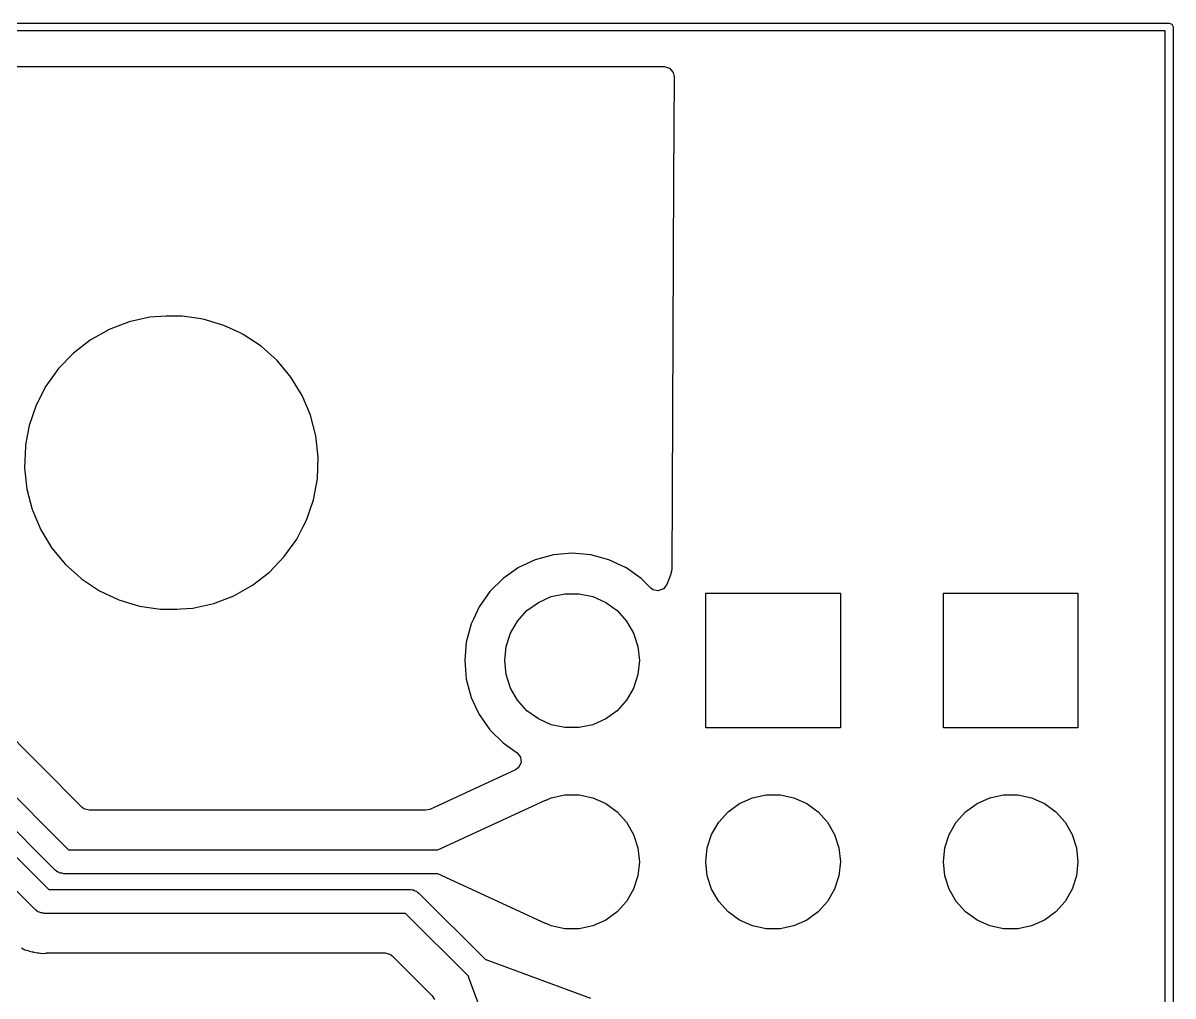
# Model space of a CAD drawing. Extents: x 90 to 175, y -109.5 to -35.9.
# Drawn here: x 160.53 to 175.05, y -48.23 to -35.95 of the extents above; entities that cross this region are included whole.
import ezdxf

# ---------------------------------------------------------------- set-up
doc = ezdxf.new("R2010")
doc.units = 0
doc.layers.add('BLACK', color=7, linetype='CONTINUOUS')

msp = doc.modelspace()

# ---------------------------------------------------------------- linework, layer by layer
at = {"layer": 'BLACK', "linetype": 'CONTINUOUS'}
for p, q in [((90, -35.95), (175, -35.95)), ((175, -35.95), (175.035355, -35.964645)), ((175.035355, -35.964645), (175.05, -36)), ((175.05, -36), (175.05, -100)), ((174.95, -36.05), (90.05, -36.05)), ((174.95, -99.95), (174.95, -36.05)), ((144.826214, -36.5005), (168.624281, -36.5005)), ((168.624281, -36.5005), (168.69132, -36.520185)), ((168.69132, -36.520185), (168.737075, -36.572989)), ((168.737075, -36.572989), (168.748279, -36.625066)), ((168.748279, -36.625066), (168.742348, -37.918178)), ((168.742348, -37.918178), (168.719715, -42.851843)), ((162.332364, -39.6495), (162.129844, -39.664323)), ((162.332369, -39.6495), (162.332364, -39.6495)), ((162.535439, -39.6495), (162.332369, -39.6495)), ((162.687791, -39.671921), (162.535439, -39.6495)), ((161.865446, -39.72322), (161.612439, -39.819987)), ((161.865453, -39.723217), (161.865446, -39.72322)), ((162.129831, -39.664325), (161.865453, -39.723217)), ((162.129844, -39.664323), (162.129831, -39.664325)), ((162.803428, -39.688939), (162.687791, -39.671921)), ((162.803442, -39.688942), (162.803428, -39.688939)), ((163.062814, -39.766976), (162.803442, -39.688942)), ((163.062819, -39.766978), (163.062814, -39.766976)), ((163.062824, -39.76698), (163.062819, -39.766978)), ((163.267623, -39.862986), (163.062824, -39.76698)), ((161.612439, -39.819987), (161.376226, -39.952557)), ((163.308092, -39.881957), (163.267623, -39.862986)), ((163.534002, -40.031418), (163.308092, -39.881957)), ((161.376226, -39.952557), (161.161822, -40.118112)), ((163.73574, -40.212175), (163.534002, -40.031418)), ((161.161822, -40.118112), (160.973822, -40.313109)), ((163.735746, -40.21218), (163.73574, -40.212175)), ((163.872868, -40.376951), (163.735746, -40.21218)), ((160.973816, -40.313116), (160.816202, -40.533419)), ((160.973822, -40.313109), (160.973816, -40.313116)), ((163.909018, -40.42039), (163.872868, -40.376951)), ((164.05013, -40.65161), (163.909018, -40.42039)), ((160.816199, -40.533424), (160.69235, -40.774309)), ((160.816202, -40.533419), (160.816199, -40.533424)), ((164.156072, -40.900912), (164.05013, -40.65161)), ((160.692343, -40.774327), (160.604884, -41.030685)), ((160.69235, -40.774309), (160.692343, -40.774327)), ((164.224586, -41.162982), (164.156072, -40.900912)), ((160.604881, -41.030699), (160.580449, -41.162975)), ((160.604884, -41.030685), (160.604881, -41.030699)), ((160.580449, -41.162975), (160.558906, -41.27961)), ((164.254212, -41.432235), (164.224586, -41.162982)), ((160.55568, -41.297075), (160.545787, -41.567763)), ((160.555681, -41.297068), (160.55568, -41.297075)), ((160.558906, -41.27961), (160.555681, -41.297068)), ((164.244319, -41.702933), (164.254212, -41.432235)), ((160.545787, -41.567763), (160.575413, -41.837013)), ((164.195118, -41.969305), (164.244319, -41.702933)), ((160.575413, -41.837013), (160.575415, -41.837024)), ((160.575415, -41.837024), (160.641501, -42.089806)), ((164.107656, -42.225675), (164.195118, -41.969305)), ((160.641501, -42.089806), (160.643928, -42.099088)), ((160.643928, -42.099088), (160.74987, -42.34839)), ((164.061948, -42.314577), (164.107649, -42.22569)), ((164.107649, -42.22569), (164.107651, -42.225684)), ((164.107651, -42.225684), (164.107656, -42.225675)), ((160.74987, -42.34839), (160.890979, -42.579605)), ((163.983799, -42.466579), (164.061948, -42.314577)), ((163.826186, -42.686881), (163.983799, -42.466579)), ((160.890979, -42.579605), (160.890986, -42.579615)), ((160.890986, -42.579615), (161.064253, -42.787819)), ((163.638177, -42.881888), (163.826186, -42.686881)), ((167.224586, -42.664938), (166.996344, -42.726094)), ((167.224596, -42.664936), (167.224586, -42.664938)), ((167.459999, -42.644341), (167.224596, -42.664936)), ((167.460001, -42.644341), (167.459999, -42.644341)), ((167.695403, -42.664936), (167.460001, -42.644341)), ((167.695413, -42.664938), (167.695403, -42.664936)), ((167.923655, -42.726094), (167.695413, -42.664938)), ((161.064253, -42.787819), (161.064259, -42.787824)), ((161.064259, -42.787824), (161.209178, -42.917671)), ((166.782169, -42.825965), (166.588597, -42.961505)), ((166.782171, -42.825964), (166.782169, -42.825965)), ((166.996335, -42.726098), (166.782171, -42.825964)), ((166.996344, -42.726094), (166.996335, -42.726098)), ((167.923659, -42.726096), (167.923655, -42.726094)), ((167.923663, -42.726097), (167.923659, -42.726096)), ((168.13649, -42.82534), (167.923663, -42.726097)), ((168.13783, -42.825965), (168.13649, -42.82534)), ((168.137834, -42.825967), (168.13783, -42.825965)), ((168.331395, -42.961501), (168.137834, -42.825967)), ((161.209178, -42.917671), (161.265998, -42.968582)), ((161.265998, -42.968582), (161.49191, -43.118044)), ((163.423777, -43.047441), (163.638177, -42.881888)), ((166.588597, -42.961505), (166.421505, -43.128597)), ((168.331402, -42.961506), (168.331395, -42.961501)), ((168.453326, -43.08343), (168.331402, -42.961506)), ((168.686124, -42.961506), (168.657189, -43.039083)), ((168.706204, -42.907669), (168.686124, -42.961506)), ((168.706205, -42.907667), (168.706204, -42.907669)), ((168.709303, -42.899362), (168.706205, -42.907667)), ((168.719715, -42.851843), (168.707634, -42.898739)), ((168.707634, -42.898739), (168.709303, -42.899362)), ((161.49191, -43.118044), (161.737176, -43.23302)), ((163.187558, -43.180014), (163.423777, -43.047441)), ((166.421505, -43.128597), (166.285965, -43.322169)), ((168.48158, -43.104581), (168.453326, -43.08343)), ((168.549852, -43.119433), (168.48158, -43.104581)), ((168.615317, -43.095016), (168.549852, -43.119433)), ((168.657189, -43.039083), (168.615317, -43.095016)), ((161.737176, -43.23302), (161.737183, -43.233022)), ((161.737183, -43.233022), (161.737185, -43.233023)), ((161.737185, -43.233023), (161.996557, -43.311057)), ((162.782758, -43.310593), (162.934546, -43.276782)), ((162.934546, -43.276782), (162.934548, -43.276781)), ((162.934548, -43.276781), (162.934553, -43.27678)), ((162.934553, -43.27678), (163.187558, -43.180014)), ((166.891239, -43.368327), (167.035, -43.263878)), ((167.035, -43.263878), (167.197336, -43.191602)), ((167.197336, -43.191602), (167.371151, -43.154656)), ((167.371151, -43.154656), (167.548849, -43.154656)), ((167.548849, -43.154656), (167.722664, -43.191602)), ((167.722664, -43.191602), (167.885, -43.263878)), ((167.885, -43.263878), (168.028761, -43.368327)), ((169.15, -44.85), (169.15, -43.15)), ((169.15, -43.15), (170.85, -43.15)), ((170.85, -43.15), (170.85, -44.85)), ((172.15, -44.85), (172.15, -43.15)), ((172.15, -43.15), (173.85, -43.15)), ((173.85, -43.15), (173.85, -44.85)), ((161.996557, -43.311057), (161.996564, -43.311058)), ((161.996564, -43.311058), (161.996569, -43.31106)), ((161.996569, -43.31106), (162.264561, -43.3505)), ((162.264561, -43.3505), (162.264566, -43.3505)), ((162.264566, -43.3505), (162.467636, -43.3505)), ((162.467636, -43.3505), (162.519133, -43.34673)), ((162.519133, -43.34673), (162.670156, -43.335677)), ((162.670156, -43.335677), (162.782758, -43.310593)), ((166.285964, -43.322171), (166.214466, -43.4755)), ((166.285965, -43.322169), (166.285964, -43.322171)), ((166.772336, -43.500383), (166.891239, -43.368327)), ((168.028761, -43.368327), (168.147664, -43.500383)), ((166.186094, -43.536344), (166.124938, -43.764586)), ((166.186098, -43.536335), (166.186094, -43.536344)), ((166.189918, -43.528144), (166.186098, -43.536335)), ((166.214466, -43.4755), (166.189918, -43.528144)), ((166.683486, -43.654274), (166.772336, -43.500383)), ((168.147664, -43.500383), (168.236514, -43.654274)), ((166.628575, -43.823275), (166.683486, -43.654274)), ((168.236514, -43.654274), (168.291425, -43.823275)), ((161.273127, -45.853181), (159.270434, -43.850488)), ((166.124936, -43.764596), (166.104341, -43.999999)), ((166.124938, -43.764586), (166.124936, -43.764596)), ((166.61, -44), (166.628575, -43.823275)), ((168.291425, -43.823275), (168.31, -44)), ((166.104341, -43.999999), (166.104341, -44)), ((166.104341, -44), (166.124936, -44.235403)), ((166.628575, -44.176725), (166.61, -44)), ((168.31, -44), (168.291425, -44.176725)), ((158.856066, -44.143934), (161.102132, -46.39)), ((166.124936, -44.235403), (166.124938, -44.235413)), ((166.124938, -44.235413), (166.186094, -44.463655)), ((166.683486, -44.345726), (166.628575, -44.176725)), ((168.291425, -44.176725), (168.236514, -44.345726)), ((160.933934, -46.646066), (158.687868, -44.4)), ((166.772336, -44.499617), (166.683486, -44.345726)), ((168.236514, -44.345726), (168.147664, -44.499617)), ((166.186094, -44.463655), (166.186096, -44.463659)), ((166.186096, -44.463659), (166.186097, -44.463663)), ((166.186097, -44.463663), (166.242087, -44.583733)), ((166.242087, -44.583733), (166.285965, -44.67783)), ((166.891239, -44.631673), (166.772336, -44.499617)), ((168.147664, -44.499617), (168.028761, -44.631673)), ((166.285965, -44.67783), (166.285967, -44.677834)), ((166.285967, -44.677834), (166.32904, -44.739348)), ((167.035, -44.736122), (166.891239, -44.631673)), ((168.028761, -44.631673), (167.885, -44.736122)), ((166.32904, -44.739348), (166.421505, -44.871401)), ((166.421505, -44.871401), (166.588599, -45.038495)), ((167.197336, -44.808398), (167.035, -44.736122)), ((167.371151, -44.845344), (167.197336, -44.808398)), ((167.548849, -44.845344), (167.371151, -44.845344)), ((167.722664, -44.808398), (167.548849, -44.845344)), ((167.885, -44.736122), (167.722664, -44.808398)), ((170.85, -44.85), (169.15, -44.85)), ((173.85, -44.85), (172.15, -44.85)), ((158.856066, -44.893934), (160.852132, -46.89)), ((160.683934, -47.146066), (158.687868, -45.15)), ((166.588599, -45.038495), (166.678928, -45.101744)), ((166.678928, -45.101744), (166.76618, -45.162839)), ((166.76618, -45.162839), (166.809805, -45.217416)), ((166.816998, -45.286914), (166.785476, -45.349269)), ((166.809805, -45.217416), (166.816998, -45.286914)), ((166.747076, -45.376975), (165.662777, -45.878062)), ((166.785476, -45.349269), (166.747076, -45.376975)), ((167.133329, -45.760099), (167.197336, -45.731602)), ((167.197336, -45.731602), (167.371151, -45.694656)), ((167.371151, -45.694656), (167.548849, -45.694656)), ((167.548849, -45.694656), (167.722664, -45.731602)), ((167.722664, -45.731602), (167.885, -45.803878)), ((169.575, -45.803878), (169.737336, -45.731602)), ((169.737336, -45.731602), (169.911151, -45.694656)), ((169.911151, -45.694656), (170.088849, -45.694656)), ((170.088849, -45.694656), (170.262664, -45.731602)), ((170.262664, -45.731602), (170.425, -45.803878)), ((172.575, -45.803878), (172.737336, -45.731602)), ((172.737336, -45.731602), (172.911151, -45.694656)), ((172.911151, -45.694656), (173.088849, -45.694656)), ((173.088849, -45.694656), (173.262664, -45.731602)), ((173.262664, -45.731602), (173.425, -45.803878)), ((161.293769, -45.869815), (161.273127, -45.853181)), ((161.360808, -45.8895), (161.293769, -45.869815)), ((165.610759, -45.8895), (161.360808, -45.8895)), ((165.662777, -45.878062), (165.610759, -45.8895)), ((165.766792, -46.386861), (167.123674, -45.759806)), ((167.123674, -45.759806), (167.132621, -45.759446)), ((167.132621, -45.759446), (167.133329, -45.760099)), ((167.885, -45.803878), (168.028761, -45.908327)), ((169.431239, -45.908327), (169.575, -45.803878)), ((170.425, -45.803878), (170.568761, -45.908327)), ((172.431239, -45.908327), (172.575, -45.803878)), ((173.425, -45.803878), (173.568761, -45.908327)), ((168.028761, -45.908327), (168.147664, -46.040383)), ((168.147664, -46.040383), (168.236514, -46.194274)), ((169.223486, -46.194274), (169.312336, -46.040383)), ((169.312336, -46.040383), (169.431239, -45.908327)), ((170.568761, -45.908327), (170.687664, -46.040383)), ((170.687664, -46.040383), (170.776514, -46.194274)), ((172.223486, -46.194274), (172.312336, -46.040383)), ((172.312336, -46.040383), (172.431239, -45.908327)), ((173.568761, -45.908327), (173.687664, -46.040383)), ((173.687664, -46.040383), (173.776514, -46.194274)), ((168.236514, -46.194274), (168.291425, -46.363275)), ((169.168575, -46.363275), (169.223486, -46.194274)), ((170.776514, -46.194274), (170.831425, -46.363275)), ((172.168575, -46.363275), (172.223486, -46.194274)), ((173.776514, -46.194274), (173.831425, -46.363275)), ((161.102132, -46.39), (165.763099, -46.39)), ((165.763099, -46.39), (165.763427, -46.389209)), ((165.763427, -46.389209), (165.766792, -46.386861)), ((168.291425, -46.363275), (168.31, -46.54)), ((169.15, -46.54), (169.168575, -46.363275)), ((170.831425, -46.363275), (170.85, -46.54)), ((172.15, -46.54), (172.168575, -46.363275)), ((173.831425, -46.363275), (173.85, -46.54)), ((168.31, -46.54), (168.291425, -46.716725)), ((169.168575, -46.716725), (169.15, -46.54)), ((170.85, -46.54), (170.831425, -46.716725)), ((172.168575, -46.716725), (172.15, -46.54)), ((173.85, -46.54), (173.831425, -46.716725)), ((160.951035, -46.655939), (160.933934, -46.646066)), ((160.965, -46.669904), (160.951035, -46.655939)), ((160.984074, -46.675015), (160.965, -46.669904)), ((161.001177, -46.684889), (160.984074, -46.675015)), ((161.020925, -46.684889), (161.001177, -46.684889)), ((161.04, -46.69), (161.020925, -46.684889)), ((165.763897, -46.69), (161.04, -46.69)), ((165.766792, -46.693138), (165.763897, -46.69)), ((167.123674, -47.320193), (165.766792, -46.693138)), ((168.291425, -46.716725), (168.236514, -46.885726)), ((169.223486, -46.885726), (169.168575, -46.716725)), ((170.831425, -46.716725), (170.776514, -46.885726)), ((172.223486, -46.885726), (172.168575, -46.716725)), ((173.831425, -46.716725), (173.776514, -46.885726)), ((160.852132, -46.89), (165.42, -46.89)), ((165.42, -46.89), (165.439075, -46.895111)), ((165.439075, -46.895111), (165.458823, -46.895111)), ((165.458823, -46.895111), (165.475925, -46.904984)), ((165.475925, -46.904984), (165.495, -46.910096)), ((165.495, -46.910096), (165.508964, -46.92406)), ((168.236514, -46.885726), (168.147664, -47.039617)), ((169.312336, -47.039617), (169.223486, -46.885726)), ((170.776514, -46.885726), (170.687664, -47.039617)), ((172.312336, -47.039617), (172.223486, -46.885726)), ((173.776514, -46.885726), (173.687664, -47.039617)), ((165.508964, -46.92406), (165.526066, -46.933934)), ((165.526066, -46.933934), (166.366175, -47.774043)), ((168.147664, -47.039617), (168.028761, -47.171673)), ((169.431239, -47.171673), (169.312336, -47.039617)), ((170.687664, -47.039617), (170.568761, -47.171673)), ((172.431239, -47.171673), (172.312336, -47.039617)), ((173.687664, -47.039617), (173.568761, -47.171673)), ((160.701035, -47.155939), (160.683934, -47.146066)), ((160.715, -47.169904), (160.701035, -47.155939)), ((160.734074, -47.175015), (160.715, -47.169904)), ((160.751177, -47.184889), (160.734074, -47.175015)), ((160.770925, -47.184889), (160.751177, -47.184889)), ((160.79, -47.19), (160.770925, -47.184889)), ((165.357868, -47.19), (160.79, -47.19)), ((166.154606, -47.986738), (165.357868, -47.19)), ((168.028761, -47.171673), (167.885, -47.276122)), ((169.575, -47.276122), (169.431239, -47.171673)), ((170.568761, -47.171673), (170.425, -47.276122)), ((172.575, -47.276122), (172.431239, -47.171673)), ((173.568761, -47.171673), (173.425, -47.276122)), ((167.124093, -47.320377), (167.123674, -47.320193)), ((167.133048, -47.320386), (167.124093, -47.320377)), ((167.133471, -47.319963), (167.133048, -47.320386)), ((167.197336, -47.348398), (167.133471, -47.319963)), ((167.371151, -47.385344), (167.197336, -47.348398)), ((167.722664, -47.348398), (167.548849, -47.385344)), ((167.885, -47.276122), (167.722664, -47.348398)), ((169.737336, -47.348398), (169.575, -47.276122)), ((169.911151, -47.385344), (169.737336, -47.348398)), ((170.262664, -47.348398), (170.088849, -47.385344)), ((170.425, -47.276122), (170.262664, -47.348398)), ((172.737336, -47.348398), (172.575, -47.276122)), ((172.911151, -47.385344), (172.737336, -47.348398)), ((173.262664, -47.348398), (173.088849, -47.385344)), ((173.425, -47.276122), (173.262664, -47.348398)), ((167.548849, -47.385344), (167.371151, -47.385344)), ((170.088849, -47.385344), (169.911151, -47.385344)), ((173.088849, -47.385344), (172.911151, -47.385344)), ((160.506056, -47.62622), (160.548632, -47.649627)), ((160.548632, -47.649627), (160.569193, -47.654905)), ((160.569193, -47.654905), (160.587597, -47.661207)), ((160.587597, -47.661207), (160.607074, -47.669636)), ((160.607074, -47.669636), (160.643583, -47.675418)), ((160.643583, -47.675418), (160.655054, -47.677235)), ((160.655054, -47.677235), (160.660764, -47.678417)), ((160.660764, -47.678417), (160.707823, -47.6905)), ((160.707823, -47.6905), (160.729045, -47.6905)), ((160.729045, -47.6905), (160.748442, -47.692026)), ((160.748442, -47.692026), (160.769405, -47.695347)), ((160.769405, -47.695347), (160.817772, -47.690774)), ((160.817772, -47.690774), (160.823609, -47.6905)), ((160.823609, -47.6905), (165.099192, -47.6905)), ((165.099192, -47.6905), (165.166231, -47.710185)), ((165.166231, -47.710185), (165.186873, -47.726819)), ((165.186873, -47.726819), (165.692415, -48.232361)), ((166.366175, -47.774043), (166.366967, -47.773716)), ((166.366967, -47.773716), (166.371001, -47.774434)), ((166.371001, -47.774434), (167.691286, -48.260124)), ((166.154435, -47.991004), (166.154606, -47.986738)), ((166.553649, -49.076214), (166.154435, -47.991004)), ((165.692415, -48.232361), (165.721109, -48.277231))]:
    msp.add_line(p, q, dxfattribs=at)

doc.saveas('drawing.dxf')
